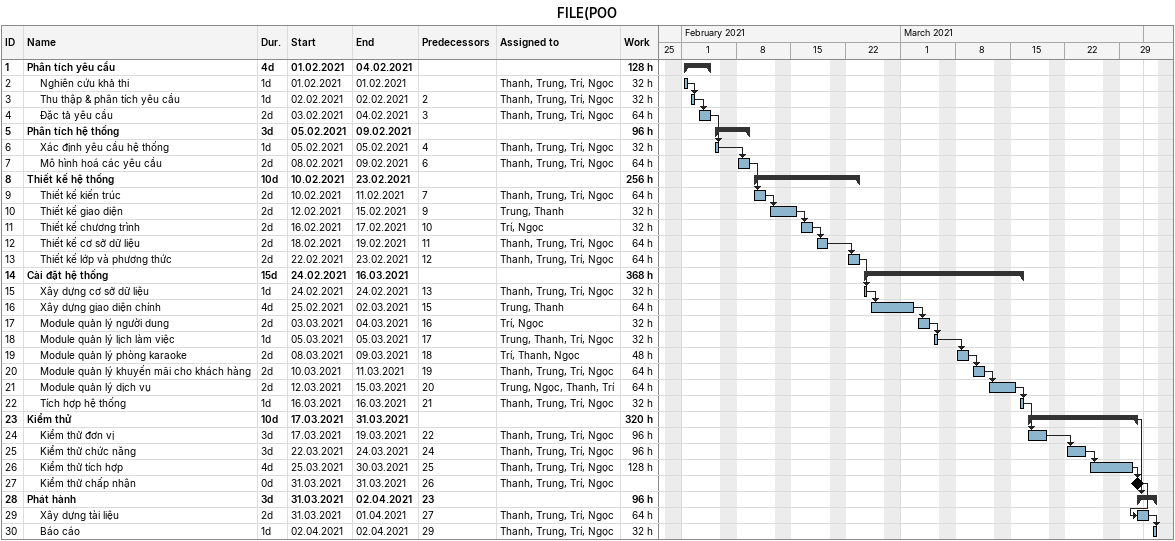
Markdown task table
FILE(POO

| ID | Level | Task | Duration | Start | Finish | Predecessors | Resources | Work (h) |
|---|---|---|---|---|---|---|---|---|
| 1 | 1 | **Phân tích yêu cầu** | 4d | 2021-02-01 | 2021-02-04 |  |  | 128 |
| 2 | 2 | Nghiên cứu khả thi | 1d | 2021-02-01 | 2021-02-01 |  | Thanh, Trung, Trí, Ngọc | 32 |
| 3 | 2 | Thu thập & phân tích yêu cầu | 1d | 2021-02-02 | 2021-02-02 | 2 | Thanh, Trung, Trí, Ngọc | 32 |
| 4 | 2 | Đặc tả yêu cầu | 2d | 2021-02-03 | 2021-02-04 | 3 | Thanh, Trung, Trí, Ngọc | 64 |
| 5 | 1 | **Phân tích hệ thống** | 3d | 2021-02-05 | 2021-02-09 |  |  | 96 |
| 6 | 2 | Xác định yêu cầu hệ thống | 1d | 2021-02-05 | 2021-02-05 | 4 | Thanh, Trung, Trí, Ngọc | 32 |
| 7 | 2 | Mô hình hoá các yêu cầu | 2d | 2021-02-08 | 2021-02-09 | 6 | Thanh, Trung, Trí, Ngọc | 64 |
| 8 | 1 | **Thiết kế hệ thống** | 10d | 2021-02-10 | 2021-02-23 |  |  | 256 |
| 9 | 2 | Thiết kế kiến trúc | 2d | 2021-02-10 | 2021-02-11 | 7 | Thanh, Trung, Trí, Ngọc | 64 |
| 10 | 2 | Thiết kế giao diện | 2d | 2021-02-12 | 2021-02-15 | 9 | Trung, Thanh | 32 |
| 11 | 2 | Thiết kế chương trình | 2d | 2021-02-16 | 2021-02-17 | 10 | Trí, Ngọc | 32 |
| 12 | 2 | Thiết kế cơ sở dữ liệu | 2d | 2021-02-18 | 2021-02-19 | 11 | Thanh, Trung, Trí, Ngọc | 64 |
| 13 | 2 | Thiết kế lớp và phương thức | 2d | 2021-02-22 | 2021-02-23 | 12 | Thanh, Trung, Trí, Ngọc | 64 |
| 14 | 1 | **Cài đặt hệ thống** | 15d | 2021-02-24 | 2021-03-16 |  |  | 368 |
| 15 | 2 | Xây dựng cơ sở dữ liệu | 1d | 2021-02-24 | 2021-02-24 | 13 | Thanh, Trung, Trí, Ngọc | 32 |
| 16 | 2 | Xây dựng giao diện chính | 4d | 2021-02-25 | 2021-03-02 | 15 | Trung, Thanh | 64 |
| 17 | 2 | Module quản lý người dung | 2d | 2021-03-03 | 2021-03-04 | 16 | Trí, Ngọc | 32 |
| 18 | 2 | Module quản lý lịch làm việc | 1d | 2021-03-05 | 2021-03-05 | 17 | Trung, Thanh, Trí, Ngọc | 32 |
| 19 | 2 | Module quản lý phòng karaoke | 2d | 2021-03-08 | 2021-03-09 | 18 | Trí, Thanh, Ngọc | 48 |
| 20 | 2 | Module quản lý khuyến mãi cho khách hàng | 2d | 2021-03-10 | 2021-03-11 | 19 | Thanh, Trung, Trí, Ngọc | 64 |
| 21 | 2 | Module quản lý dịch vụ | 2d | 2021-03-12 | 2021-03-15 | 20 | Trung, Ngọc, Thanh, Trí | 64 |
| 22 | 2 | Tích hợp hệ thống | 1d | 2021-03-16 | 2021-03-16 | 21 | Thanh, Trung, Trí, Ngọc | 32 |
| 23 | 1 | **Kiểm thử** | 10d | 2021-03-17 | 2021-03-31 |  |  | 320 |
| 24 | 2 | Kiểm thử đơn vị | 3d | 2021-03-17 | 2021-03-19 | 22 | Thanh, Trung, Trí, Ngọc | 96 |
| 25 | 2 | Kiểm thử chức năng | 3d | 2021-03-22 | 2021-03-24 | 24 | Thanh, Trung, Trí, Ngọc | 96 |
| 26 | 2 | Kiểm thử tích hợp | 4d | 2021-03-25 | 2021-03-30 | 25 | Thanh, Trung, Trí, Ngọc | 128 |
| 27 | 2 | Kiểm thử chấp nhận | 0d | 2021-03-31 | 2021-03-31 | 26 | Thanh, Trung, Trí, Ngọc |  |
| 28 | 1 | **Phát hành** | 3d | 2021-03-31 | 2021-04-02 | 23 |  | 96 |
| 29 | 2 | Xây dựng tài liệu | 2d | 2021-03-31 | 2021-04-01 | 27 | Thanh, Trung, Trí, Ngọc | 64 |
| 30 | 2 | Báo cáo | 1d | 2021-04-02 | 2021-04-02 | 29 | Thanh, Trung, Trí, Ngọc | 32 |
